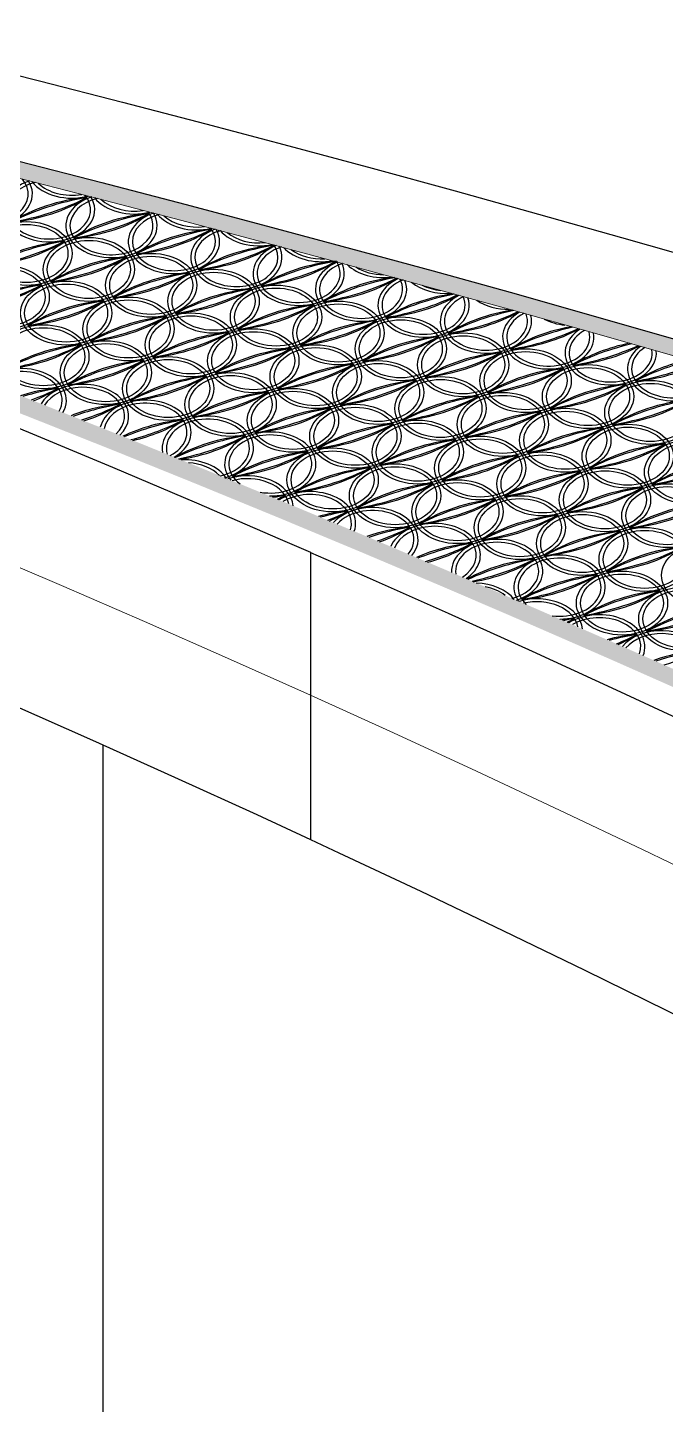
# Model space of a CAD drawing. Extents: x 1767995 to 4174245, y 542814 to 862564.
# Drawn here: x 4047925 to 4055610, y 592836 to 609427 of the extents above; entities that cross this region are included whole.
import ezdxf

# ---------------------------------------------------------------- set-up
doc = ezdxf.new("R2010")
doc.units = 0
doc.header["$LTSCALE"] = 3500
doc.layers.add('标注', color=3, linetype='Continuous', lineweight=18)
doc.layers.add('桥 构造粗实', color=1, linetype='Continuous', lineweight=30)

# ---------------------------------------------------------------- blocks, each defined once
blk = doc.blocks.new('2121212')
at = {"color": 8}
for centre, major_axis, start_param, end_param in [((-40199, 23437), (-550, 0), 5.158003, 9.854238), ((-40199, 23437), (-500, 0), 5.05385, 9.959074), ((-39448, 23245), (550, 0), 2.014124, 6.706825), ((-39448, 23245), (500, 0), 1.910644, 6.810305), ((-39174, 23771), (550, 0), 3.644459, 5.076489), ((-39174, 23771), (500, 0), 3.768553, 4.952395), ((-38696, 23054), (550, 0), 2.019911, 6.691701), ((-38762, 22217), (1697, 0), 1.707987, 2.30627), ((-38410, 21688), (-2505, 0), -1.335396, -0.933532), ((-40133, 24274), (-1697, 0), 1.707987, 2.30627), ((-40485, 24803), (2505, 0), -1.335396, -0.933532), ((-38696, 23054), (500, 0), 1.917759, 6.792908), ((-38422, 23580), (550, 0), 3.650796, 5.060431), ((-38422, 23580), (500, 0), 3.777539, 4.933074), ((-39721, 22719), (-550, 0), 3.141593, 9.424778), ((-38011, 22025), (-1697, 0), -1.433605, -0.835323), ((-37658, 21496), (2505, 0), 1.806196, 2.208061), ((-39381, 24082), (-1697, 0), 1.707987, 2.30627), ((-39733, 24611), (-2505, 0), 1.806196, 2.208061), ((-37944, 22862), (550, 0), 2.034963, 6.669779), ((-37944, 22862), (500, 0), 1.937297, 6.767288), ((-37670, 23388), (-550, 0), 6.809961, 8.177979), ((-37670, 23388), (-500, 0), 6.943057, 8.044649), ((-38969, 22527), (-550, 0), 3.141593, 9.424778), ((-37259, 21834), (-1697, 0), -1.433605, -0.835323), ((-36907, 21305), (2505, 0), 1.806196, 2.208061), ((-38629, 23891), (-1697, 0), 1.707987, 2.30627), ((-38982, 24419), (2505, 0), -1.335396, -0.933532), ((-37192, 22671), (-550, 0), 5.197965, 9.783002), ((-37192, 22671), (-500, 0), 5.105857, 9.875636), ((-36919, 23197), (550, 0), 3.694735, 5.003824), ((-36919, 23197), (500, 0), 3.838775, 4.861021), ((-39036, 21690), (1697, 0), 1.707987, 2.30627), ((-38684, 21162), (-2505, 0), -1.335396, -0.933532), ((-40406, 23748), (-1697, 0), 1.707987, 2.30627), ((-40759, 24276), (2505, 0), -1.335396, -0.933532), ((-38969, 22527), (-500, 0), 3.141593, 9.424778), ((-36507, 21642), (1697, 0), 1.707987, 2.30627), ((-36155, 21113), (-2505, 0), -1.335396, -0.933532), ((-37878, 23699), (1697, 0), -1.433605, -0.835323), ((-38230, 24228), (-2505, 0), 1.806196, 2.208061), ((-36441, 22479), (550, 0), 2.083679, 6.606385), ((-36441, 22479), (500, 0), 1.99791, 6.692155), ((-36167, 23005), (-550, 0), 6.8726, 8.100649), ((-36167, 23005), (-500, 0), 7.033468, 7.939782), ((-39995, 22193), (-550, 0), 3.141593, 9.424778), ((-38284, 21499), (-1697, 0), -1.433605, -0.835323), ((-37932, 20970), (-2505, 0), -1.335396, -0.933532), ((-39655, 23556), (-1697, 0), 1.707987, 2.30627), ((-40007, 24085), (2505, 0), -1.335396, -0.933532), ((-35755, 21450), (-1697, 0), -1.433605, -0.835323), ((-35403, 20922), (-2505, 0), -1.335396, -0.933532), ((-37126, 23508), (-1697, 0), 1.707987, 2.30627), ((-37478, 24036), (-2505, 0), 1.806196, 2.208061), ((-35689, 22288), (-550, 0), 5.25931, 9.705031), ((-35689, 22288), (-500, 0), 5.179734, 9.783941), ((-35415, 22814), (-550, 0), 6.920662, 8.042373), ((-37533, 21307), (1697, 0), 1.707987, 2.30627), ((-37180, 20779), (-2505, 0), -1.335396, -0.933532), ((-38903, 23364), (-1697, 0), 1.707987, 2.30627), ((-39255, 23893), (-2505, 0), 1.806196, 2.208061), ((-35004, 21259), (1697, 0), 1.740497, 2.30627), ((-34651, 20730), (-2505, 0), -1.316305, -0.933532), ((-36726, 23845), (2505, 0), -1.335396, -0.946639), ((-36374, 23316), (-1697, 0), 1.707987, 2.287947), ((-35415, 22814), (-500, 0), 7.109182, 7.853853), ((-34937, 22096), (-550, 0), 5.300174, 9.65715), ((-34937, 22096), (-500, 0), 5.228334, 9.728889), ((-39310, 21164), (1697, 0), 1.707987, 2.30627), ((-38957, 20635), (-2505, 0), -1.335396, -0.933532), ((-40680, 23221), (-1697, 0), 1.707987, 2.30627), ((-41032, 23750), (2505, 0), -1.335396, -0.933532), ((-39243, 22001), (-550, 0), 3.141593, 9.424778), ((-39243, 22001), (-500, 0), 3.141593, 9.424778), ((-36781, 21116), (1697, 0), 1.707987, 2.30627), ((-36429, 20587), (-2505, 0), -1.335396, -0.933532), ((-38151, 23173), (-1697, 0), 1.707987, 2.30627), ((-38503, 23702), (2505, 0), -1.335396, -0.933532), ((-36714, 21953), (-550, 0), 3.141593, 9.424778), ((-36714, 21953), (-500, 0), 3.141593, 9.424778), ((-34252, 21067), (1697, 0), 1.763301, 2.30627), ((-34663, 22622), (550, 0), 3.846744, 4.827343), ((-34663, 22622), (500, 0), 4.089933, 4.583403), ((-38558, 20973), (1697, 0), 1.707987, 2.30627), ((-38206, 20444), (-2505, 0), -1.335396, -0.933532), ((-39928, 23030), (-1697, 0), 1.707987, 2.30627), ((-40281, 23559), (2505, 0), -1.335396, -0.933532), ((-36029, 20924), (1697, 0), 1.707987, 2.30627), ((-35677, 20395), (-2505, 0), -1.335396, -0.933532), ((-37399, 22981), (-1697, 0), 1.707987, 2.30627), ((-37752, 23510), (2505, 0), -1.335396, -0.933532), ((-33900, 20539), (-2505, 0), -1.302549, -0.933532), ((-35975, 23653), (2505, 0), -1.335396, -0.95646), ((-35622, 23125), (-1697, 0), 1.707987, 2.274185), ((-34185, 21904), (-550, 0), 5.345409, 9.60474), ((-34185, 21904), (-500, 0), 5.281353, 9.669147), ((-33912, 22431), (550, 0), 3.938754, 4.730922), ((-37806, 20781), (-1697, 0), -1.433605, -0.835323), ((-37454, 20252), (-2505, 0), -1.335396, -0.933532), ((-39177, 22838), (-1697, 0), 1.707987, 2.30627), ((-39529, 23367), (-2505, 0), 1.806196, 2.208061), ((-35277, 20733), (-1697, 0), -1.433605, -0.835323), ((-34925, 20204), (-2505, 0), -1.335396, -0.933532), ((-36648, 22790), (1697, 0), -1.433605, -0.835323), ((-37000, 23319), (-2505, 0), 1.806196, 2.208061), ((-33500, 20876), (-1697, 0), -1.353811, -0.835323), ((-33148, 20347), (-2505, 0), -1.287487, -0.933532), ((-35223, 23462), (-2505, 0), 1.806196, 2.174033), ((-34871, 22933), (1697, 0), -1.433605, -0.882992), ((-33434, 21713), (550, 0), 2.253096, 6.406447), ((-33434, 21713), (500, 0), 2.196792, 6.462751), ((-33160, 22239), (-550, 0), 7.222326, 7.720402), ((-39517, 21475), (-550, 0), 3.141593, 9.424778), ((-37054, 20590), (-1697, 0), -1.433605, -0.835323), ((-36702, 20061), (2505, 0), 1.806196, 2.208061), ((-38425, 22647), (-1697, 0), 1.707987, 2.30627), ((-38777, 23176), (-2505, 0), 1.806196, 2.208061), ((-34459, 21378), (-550, 0), 3.141593, 9.424778), ((-32748, 20684), (-1697, 0), -1.32633, -0.835323), ((-32396, 20156), (2505, 0), 1.871259, 2.208061), ((-34471, 23270), (2505, 0), -1.335396, -0.980463), ((-34119, 22742), (-1697, 0), 1.707987, 2.240482), ((-32682, 21521), (-550, 0), 5.449659, 9.484877), ((-32682, 21521), (-500, 0), 5.40064, 9.533494), ((-38832, 20446), (1697, 0), 1.707987, 2.30627), ((-38479, 19918), (-2505, 0), -1.335396, -0.933532), ((-40202, 22504), (-1697, 0), 1.707987, 2.30627), ((-40554, 23032), (-2505, 0), 1.806196, 2.208061), ((-38765, 21283), (-550, 0), 3.141593, 9.424778), ((-38765, 21283), (-500, 0), 3.141593, 9.424778), ((-36303, 20398), (1697, 0), 1.707987, 2.30627), ((-35950, 19869), (-2505, 0), -1.335396, -0.933532), ((-37673, 22455), (-1697, 0), 1.707987, 2.30627), ((-38025, 22984), (2505, 0), -1.335396, -0.933532), ((-36236, 21235), (-550, 0), 3.141593, 9.424778), ((-36236, 21235), (-500, 0), 3.141593, 9.424778), ((-34526, 20541), (1697, 0), 1.707987, 2.30627), ((-34173, 20012), (-2505, 0), -1.335396, -0.933532), ((-35896, 22598), (-1697, 0), 1.707987, 2.30627), ((-36248, 23127), (-2505, 0), 1.806196, 2.208061), ((-33707, 21187), (-550, 0), 3.141593, 9.424778), ((-31997, 20493), (1697, 0), 1.843974, 2.30627), ((-31644, 19964), (-2505, 0), -1.25202, -0.933532), ((-33719, 23079), (2505, 0), -1.335396, -0.994872), ((-33367, 22550), (-1697, 0), 1.707987, 2.220165), ((-31930, 21330), (550, 0), 2.367566, 6.276544), ((-31930, 21330), (500, 0), 2.326532, 6.317541), ((-38080, 20255), (1697, 0), 1.707987, 2.30627), ((-37728, 19726), (-2505, 0), -1.335396, -0.933532), ((-39450, 22312), (-1697, 0), 1.707987, 2.30627), ((-39802, 22841), (2505, 0), -1.335396, -0.933532), ((-33774, 20350), (1697, 0), 1.707987, 2.30627), ((-33422, 19821), (-2505, 0), -1.335396, -0.933532), ((-35144, 22407), (-1697, 0), 1.707987, 2.30627), ((-35496, 22936), (2505, 0), -1.335396, -0.933532), ((-33707, 21187), (-500, 0), 3.141593, 9.424778), ((-31245, 20301), (1697, 0), 1.873732, 2.30627), ((-30893, 19772), (-2505, 0), -1.232728, -0.933532), ((-39790, 20949), (-550, 0), 9.03785, 11.929281), ((-39790, 20949), (-500, 0), 9.050898, 11.916446), ((-37328, 20063), (1697, 0), 1.707987, 2.30627), ((-36976, 19535), (-2505, 0), -1.335396, -0.933532), ((-38698, 22120), (-1697, 0), 1.707987, 2.30627), ((-39051, 22649), (2505, 0), -1.335396, -0.933532), ((-35551, 20206), (1697, 0), 1.707987, 2.30627), ((-35199, 19678), (-2505, 0), -1.335396, -0.933532), ((-36921, 22264), (1697, 0), -1.433605, -0.835323), ((-37274, 22792), (-2505, 0), 1.806196, 2.208061), ((-34733, 20852), (-550, 0), 3.141593, 9.424778), ((-33022, 20158), (1697, 0), 1.707987, 2.30627), ((-32670, 19629), (-2505, 0), -1.335396, -0.933532), ((-34392, 22215), (1697, 0), -1.433605, -0.835323), ((-34745, 22744), (-2505, 0), 1.806196, 2.208061), ((-32968, 22887), (-2505, 0), 1.806196, 2.130983), ((-32615, 22358), (1697, 0), -1.433605, -0.943683), ((-39105, 19920), (-1697, 0), -1.433605, -1.153402), ((-38753, 19391), (-2505, 0), -1.335396, -1.15453), ((-40828, 22506), (-2505, 0), 2.055258, 2.208061), ((-40476, 21977), (1697, 0), -1.053841, -0.835323), ((-39039, 20757), (-550, 0), 8.794466, 12.16327), ((-39039, 20757), (500, 0), 5.641742, 9.033081), ((-34799, 20015), (-1697, 0), -1.433605, -0.835323), ((-34447, 19486), (-2505, 0), -1.335396, -0.933532), ((-36170, 22072), (-1697, 0), 1.707987, 2.30627), ((-36522, 22601), (-2505, 0), 1.806196, 2.208061), ((-34733, 20852), (-500, 0), 3.141593, 9.424778), ((-32270, 19967), (1697, 0), 1.707987, 2.30627), ((-31918, 19438), (-2505, 0), -1.335396, -0.933532), ((-33641, 22024), (-1697, 0), 1.707987, 2.30627), ((-33993, 22553), (2505, 0), -1.335396, -0.933532), ((-32204, 20804), (-550, 0), 3.141593, 9.424778), ((-32204, 20804), (-500, 0), 3.141593, 9.424778), ((-38353, 19729), (1697, 0), 1.707987, 2.081811), ((-38001, 19200), (-2505, 0), -1.335396, -1.090345), ((-40076, 22315), (2505, 0), -1.150756, -0.933532), ((-39724, 21786), (1697, 0), -1.147996, -0.835323), ((-38287, 20566), (-550, 0), 8.533974, 12.413496), ((-38287, 20566), (-500, 0), 8.495203, 12.451849), ((-36576, 19872), (-1697, 0), -1.433605, -0.835323), ((-36224, 19343), (-2505, 0), -1.335396, -0.933532), ((-37947, 21929), (-1697, 0), 1.707987, 2.30627), ((-38299, 22458), (-2505, 0), 1.806196, 2.208061), ((-34047, 19823), (1697, 0), 1.707987, 2.30627), ((-33695, 19295), (-2505, 0), -1.335396, -0.933532), ((-35418, 21881), (-1697, 0), 1.707987, 2.30627), ((-35770, 22409), (2505, 0), -1.335396, -0.933532), ((-33981, 20660), (-550, 0), 3.141593, 9.424778), ((-33981, 20660), (-500, 0), 3.141593, 9.424778), ((-31519, 19775), (1697, 0), 1.707987, 2.30627), ((-31166, 19246), (-2505, 0), -1.335396, -0.933532), ((-32889, 21832), (-1697, 0), 1.707987, 2.30627), ((-33241, 22361), (2505, 0), -1.335396, -0.933532), ((-37535, 20374), (550, 0), 5.0964, 9.559267), ((-37535, 20374), (500, 0), 5.016856, 9.639109), ((-35825, 19680), (-1697, 0), -1.433605, -0.835323), ((-35472, 19151), (-2505, 0), -1.335396, -0.933532), ((-37195, 21737), (-1697, 0), 1.707987, 2.30627), ((-37547, 22266), (2505, 0), -1.335396, -0.933532), ((-35758, 20517), (-550, 0), 3.141593, 9.424778), ((-35758, 20517), (-500, 0), 3.141593, 9.424778), ((-33296, 19632), (1697, 0), 1.707987, 2.30627), ((-32943, 19103), (-2505, 0), -1.335396, -0.933532), ((-34666, 21689), (-1697, 0), 1.707987, 2.30627), ((-35018, 22218), (2505, 0), -1.335396, -0.933532), ((-37602, 19537), (1697, 0), 1.707987, 2.171618), ((-37249, 19008), (-2505, 0), -1.335396, -1.027908), ((-39324, 22123), (-2505, 0), 1.922365, 2.208061), ((-38972, 21594), (-1697, 0), 1.891164, 2.30627), ((-36783, 20183), (-550, 0), 7.833812, 13.096432), ((-35073, 19489), (1697, 0), 1.707987, 2.30627), ((-34720, 18960), (-2505, 0), -1.335396, -0.933532), ((-36443, 21546), (1697, 0), -1.433605, -0.835323), ((-36795, 22075), (-2505, 0), 1.806196, 2.208061), ((-32544, 19440), (-1697, 0), -1.433605, -0.835323), ((-32192, 18912), (-2505, 0), -1.335396, -0.933532), ((-33914, 21498), (1697, 0), -1.433605, -0.835323), ((-34267, 22026), (-2505, 0), 1.806196, 2.208061), ((-36850, 19346), (-1697, 0), -1.433605, -0.881005), ((-36498, 18817), (2505, 0), 1.806196, 2.175971), ((-38573, 21932), (-2505, 0), 1.847759, 2.208061), ((-38220, 21403), (-1697, 0), 1.775419, 2.30627), ((-36783, 20183), (-500, 0), 7.607798, 13.322446), ((-34321, 19297), (-1697, 0), -1.433605, -0.835323), ((-33969, 18768), (-2505, 0), -1.335396, -0.933532), ((-35691, 21354), (-1697, 0), 1.707987, 2.30627), ((-36044, 21883), (-2505, 0), 1.806196, 2.208061), ((-34254, 20134), (-550, 0), 3.141593, 9.424778), ((-34254, 20134), (-500, 0), 3.141593, 9.424778), ((-31792, 19249), (1697, 0), 1.707987, 2.30627), ((-31440, 18720), (-2505, 0), -1.335396, -0.933532), ((-33162, 21306), (-1697, 0), 1.707987, 2.30627), ((-33515, 21835), (2505, 0), -1.335396, -0.933532), ((-31726, 20086), (-550, 0), 3.141593, 9.424778), ((-31726, 20086), (-500, 0), 3.141593, 9.424778), ((-37809, 19848), (-550, 0), 3.573368, 4.796653), ((-36098, 19154), (1697, 0), 1.707987, 2.30627), ((-35746, 18625), (-2505, 0), -1.335396, -0.933532), ((-37469, 21211), (-1697, 0), 1.707987, 2.30627), ((-37821, 21740), (2505, 0), -1.335396, -0.933532), ((-36032, 19991), (-550, 0), 3.141593, 9.424778), ((-36032, 19991), (-500, 0), 3.141593, 9.424778), ((-33569, 19106), (1697, 0), 1.707987, 2.30627), ((-33217, 18577), (-2505, 0), -1.335396, -0.933532), ((-34940, 21163), (-1697, 0), 1.707987, 2.30627), ((-35292, 21692), (2505, 0), -1.335396, -0.933532), ((-33503, 19943), (-550, 0), 3.141593, 9.424778), ((-33503, 19943), (-500, 0), 3.141593, 9.424778), ((-37809, 19848), (-500, 0), 3.736711, 4.632956), ((-35346, 18963), (1697, 0), 1.707987, 2.30627), ((-34994, 18434), (-2505, 0), -1.335396, -0.933532), ((-36717, 21020), (-1697, 0), 1.707987, 2.30627), ((-37069, 21548), (2505, 0), -1.335396, -0.933532), ((-35280, 19800), (-550, 0), 3.141593, 9.424778), ((-35280, 19800), (-500, 0), 3.141593, 9.424778), ((-32817, 18914), (1697, 0), 1.707987, 2.30627), ((-32465, 18385), (-2505, 0), -1.335396, -0.933532), ((-34188, 20971), (-1697, 0), 1.707987, 2.30627), ((-34540, 21500), (2505, 0), -1.335396, -0.933532), ((-32751, 19751), (-550, 0), 3.141593, 9.424778), ((-32751, 19751), (-500, 0), 3.141593, 9.424778), ((-31040, 19057), (1697, 0), 1.707987, 2.30627), ((-30688, 18529), (-2505, 0), -1.335396, -0.933532), ((-32411, 21114), (-1697, 0), 1.707987, 2.30627), ((-32763, 21643), (2505, 0), -1.335396, -0.933532), ((-37057, 19656), (550, 0), 0.059817, 2.019074), ((-37057, 19656), (500, 0), 0.129517, 1.950169), ((-34595, 18771), (1697, 0), 1.707987, 2.30627), ((-34242, 18242), (-2505, 0), -1.335396, -0.933532), ((-35965, 20828), (-1697, 0), 1.707987, 2.30627), ((-36317, 21357), (-2505, 0), 1.806196, 2.208061), ((-36372, 18628), (-1697, 0), -1.433605, -1.339511), ((-36019, 18099), (2505, 0), 1.806196, 1.864682), ((-38094, 21214), (-2505, 0), 2.162211, 2.208061), ((-37742, 20685), (-1697, 0), 2.240927, 2.30627), ((-36305, 19465), (550, 0), 6.04018, 8.594152), ((-36305, 19465), (500, 0), 6.070636, 8.563045), ((-33843, 18579), (-1697, 0), -1.433605, -0.835323), ((-33491, 18051), (-2505, 0), -1.335396, -0.933532), ((-35213, 20637), (1697, 0), -1.433605, -0.835323), ((-35566, 21165), (-2505, 0), 1.806196, 2.208061), ((-33776, 19416), (-550, 0), 3.141593, 9.424778), ((-33776, 19416), (-500, 0), 3.141593, 9.424778), ((-32066, 18723), (-1697, 0), -1.433605, -0.835323), ((-31713, 18194), (-2505, 0), -1.335396, -0.933532), ((-33436, 20780), (1697, 0), -1.433605, -0.835323), ((-33788, 21309), (-2505, 0), 1.806196, 2.208061), ((-35620, 18436), (-1697, 0), -1.433605, -1.220607), ((-35268, 17907), (-2505, 0), -1.335396, -1.199267), ((-37343, 21022), (-2505, 0), 2.095293, 2.208061), ((-36990, 20493), (-1697, 0), 2.145021, 2.30627), ((-35553, 19273), (550, 0), 5.756073, 8.869588), ((-35553, 19273), (500, 0), 5.757773, 8.8678), ((-33025, 19225), (-550, 0), 3.141593, 9.424778), ((-31314, 18531), (-1697, 0), -1.433605, -0.835323), ((-30962, 18002), (2505, 0), 1.806196, 2.208061), ((-32684, 20588), (-1697, 0), 1.707987, 2.30627), ((-33037, 21117), (2505, 0), -1.335396, -0.933532), ((-34868, 18245), (1697, 0), 1.707987, 2.030139), ((-34516, 17716), (-2505, 0), -1.335396, -1.125501), ((-36591, 20831), (2505, 0), -1.116597, -0.933532), ((-36239, 20302), (-1697, 0), 2.043093, 2.30627), ((-34802, 19082), (-550, 0), 8.609809, 12.290369), ((-34802, 19082), (-500, 0), 8.582662, 12.31795), ((-33091, 18388), (1697, 0), 1.707987, 2.30627), ((-32739, 17859), (-2505, 0), -1.335396, -0.933532), ((-34461, 20445), (-1697, 0), 1.707987, 2.30627), ((-34814, 20974), (2505, 0), -1.335396, -0.933532), ((-33025, 19225), (-500, 0), 3.141593, 9.424778), ((-32273, 19033), (-550, 0), 3.141593, 9.424778), ((-34050, 18890), (550, 0), 5.146877, 9.459377), ((-34050, 18890), (500, 0), 5.078999, 9.527255), ((-32339, 18196), (1697, 0), 1.707987, 2.30627), ((-31987, 17668), (-2505, 0), -1.335396, -0.933532), ((-33710, 20254), (-1697, 0), 1.707987, 2.30627), ((-34062, 20782), (2505, 0), -1.335396, -0.933532), ((-34116, 18053), (1697, 0), 1.707987, 2.135126), ((-33764, 17524), (-2505, 0), -1.335396, -1.053102), ((-35839, 20639), (-2505, 0), 1.949456, 2.208061), ((-35487, 20110), (1697, 0), -1.210063, -0.835323), ((-33298, 18699), (-550, 0), 7.860611, 13.020402), ((-33298, 18699), (-500, 0), 7.674087, 13.205897), ((-31588, 18005), (1697, 0), 1.707987, 2.30627), ((-31235, 17476), (-2505, 0), -1.335396, -0.933532), ((-32958, 20062), (1697, 0), -1.433605, -0.835323), ((-33310, 20591), (-2505, 0), 1.806196, 2.208061), ((-31521, 18842), (-550, 0), 3.141593, 9.424778), ((-33365, 17862), (-1697, 0), -1.433605, -0.905693), ((-33012, 17333), (-2505, 0), -1.335396, -0.982801), ((-35087, 20448), (-2505, 0), 1.868232, 2.208061), ((-34735, 19919), (-1697, 0), 1.807332, 2.30627), ((-34324, 18364), (-550, 0), 3.650941, 4.672128), ((-32613, 17670), (1697, 0), 1.707987, 2.30627), ((-32261, 17141), (-2505, 0), -1.335396, -0.933532), ((-33983, 19727), (-1697, 0), 1.707987, 2.30627), ((-34336, 20256), (2505, 0), -1.335396, -0.933532), ((-32546, 18507), (-550, 0), 3.141593, 9.424778), ((-32546, 18507), (-500, 0), 3.141593, 9.424778), ((-34324, 18364), (-500, 0), 3.876671, 4.446398), ((-31861, 17479), (1697, 0), 1.707987, 2.30627), ((-31509, 16950), (-2505, 0), -1.335396, -0.933532), ((-33232, 19536), (-1697, 0), 1.707987, 2.30627), ((-33584, 20065), (2505, 0), -1.335396, -0.933532), ((-33572, 18173), (550, 0), 0.058756, 1.970865), ((-33572, 18173), (500, 0), 0.131529, 1.897508), ((-31109, 17287), (-1697, 0), -1.433605, -0.835323), ((-30757, 16758), (-2505, 0), -1.335396, -0.933532), ((-32480, 19344), (1697, 0), -1.433605, -0.835323), ((-32832, 19873), (-2505, 0), 1.806196, 2.208061), ((-32887, 17144), (1697, 0), 1.707987, 1.796539), ((-32534, 16615), (-2505, 0), -1.335396, -1.280188), ((-34609, 19730), (-2505, 0), 2.164255, 2.208061), ((-34257, 19201), (-1697, 0), 2.243669, 2.30627), ((-32820, 17981), (-550, 0), 9.1432, 11.728187), ((-32820, 17981), (-500, 0), 9.172365, 11.699237), ((-32135, 16952), (1697, 0), 1.707987, 1.926716), ((-31783, 16424), (-2505, 0), -1.335396, -1.195155), ((-33857, 19538), (2505, 0), -1.050991, -0.933532), ((-33505, 19010), (-1697, 0), 2.137899, 2.30627), ((-32068, 17789), (-550, 0), 8.828968, 12.033828), ((-32068, 17789), (-500, 0), 8.825804, 12.036993), ((-31383, 16761), (1697, 0), 1.707987, 2.047286), ((-31031, 16232), (-2505, 0), -1.335396, -1.113451), ((-33106, 19347), (2505, 0), -1.129816, -0.933532)]:
    blk.add_ellipse(centre, major_axis=major_axis, ratio=0.7, start_param=start_param, end_param=end_param, dxfattribs=at)
for centre, major_axis in [((-39721, 22719), (500, 0)), ((-39995, 22193), (500, 0)), ((-38218, 22336), (550, 0)), ((-38218, 22336), (500, 0)), ((-37466, 22144), (550, 0)), ((-37466, 22144), (500, 0)), ((-38491, 21810), (550, 0)), ((-38491, 21810), (500, 0)), ((-35962, 21761), (550, 0)), ((-35962, 21761), (500, 0)), ((-37740, 21618), (550, 0)), ((-37740, 21618), (500, 0)), ((-35211, 21570), (550, 0)), ((-35211, 21570), (500, 0)), ((-39517, 21475), (500, 0)), ((-36988, 21427), (550, 0)), ((-36988, 21427), (500, 0)), ((-34459, 21378), (500, 0)), ((-38013, 21092), (550, 0)), ((-38013, 21092), (500, 0)), ((-35484, 21044), (550, 0)), ((-35484, 21044), (500, 0)), ((-37261, 20900), (550, 0)), ((-37261, 20900), (500, 0)), ((-32955, 20995), (550, 0)), ((-32955, 20995), (500, 0)), ((-36510, 20709), (550, 0)), ((-36510, 20709), (500, 0)), ((-33229, 20469), (550, 0)), ((-33229, 20469), (500, 0)), ((-35006, 20326), (550, 0)), ((-35006, 20326), (500, 0)), ((-32477, 20277), (550, 0)), ((-32477, 20277), (500, 0)), ((-34528, 19608), (550, 0)), ((-34528, 19608), (500, 0)), ((-31999, 19560), (550, 0)), ((-31999, 19560), (500, 0)), ((-32273, 19033), (500, 0)), ((-31795, 18316), (550, 0)), ((-31795, 18316), (500, 0))]:
    blk.add_ellipse(centre, major_axis=major_axis, ratio=0.7, dxfattribs=at)

msp = doc.modelspace()

# ---------------------------------------------------------------- hatches: boundary and pattern name
h = msp.add_hatch(color=8)
h.paths.add_polyline_path([(4084757, 595589.6), (4083758.6, 595994.1), (4082760.3, 596394.4), (4081761.9, 596790.6), (4080763.6, 597182.7), (4079765.3, 597570.7), (4078766.9, 597954.6), (4077768.6, 598334.4), (4076770.3, 598710.1), (4075772, 599081.6), (4074773.7, 599449.1), (4073775.4, 599812.4), (4072777.1, 600171.7), (4071778.8, 600526.8), (4070780.6, 600877.8), (4069782.3, 601224.7), (4068784, 601567.5), (4067785.8, 601906.2), (4066787.5, 602240.8), (4065789.3, 602571.3), (4064791.1, 602897.7), (4063792.8, 603220), (4062794.6, 603538.1), (4061796.4, 603852.2), (4060798.2, 604162.1), (4059800, 604468), (4058801.8, 604769.7), (4057803.6, 605067.3), (4056805.4, 605360.9), (4055807.2, 605650.3), (4054809.1, 605935.6), (4053810.9, 606216.8), (4052812.7, 606493.9), (4051814.6, 606766.8), (4050816.4, 607035.7), (4049818.3, 607300.5), (4048820.1, 607561.2), (4047822, 607817.7), (4046823.9, 608070.2), (4045825.8, 608318.5), (4044827.6, 608562.8), (4043829.5, 608802.9), (4042831.4, 609038.9), (4041833.3, 609270.9), (4040835.2, 609498.7), (4039837.2, 609722.4), (4038839.1, 609942), (4037841, 610157.5), (4036842.9, 610368.9), (4035844.8, 610576.2), (4034846.8, 610779.3), (4033848.7, 610978.4), (4032850.7, 611173.4), (4031852.6, 611364.3), (4030854.6, 611551), (4029856.5, 611733.7), (4028858.5, 611912.2), (4028815.8, 611919.7, 0.9565873), (4028643.4, 611139.3), (4028945.6, 611058.3), (4029945.6, 610783.9), (4030945.6, 610503), (4031945.6, 610215.6), (4032945.6, 609921.7), (4033945.6, 609621.4), (4034945.6, 609314.5), (4035945.6, 609001.2), (4036945.6, 608681.3), (4037945.6, 608355), (4038945.6, 608022.2), (4039945.6, 607682.9), (4040945.6, 607337.2), (4041945.6, 606984.9), (4042945.6, 606626.2), (4043945.6, 606261), (4044945.6, 605889.3), (4045945.6, 605511.1), (4046945.6, 605126.4), (4047945.6, 604735.3), (4048945.6, 604337.7), (4049945.6, 603933.6), (4050945.6, 603523), (4051945.6, 603106), (4052945.6, 602682.5), (4053945.6, 602252.5), (4054945.6, 601816), (4055945.6, 601373.1), (4056945.6, 600923.6), (4057945.6, 600467.7), (4058945.6, 600005.4), (4059945.6, 599536.5), (4060945.6, 599061.2), (4061945.6, 598579.4), (4062945.6, 598091.2), (4063945.6, 597596.4), (4064945.6, 597095.2), (4065945.6, 596587.6), (4066945.6, 596073.4), (4067945.6, 595552.8), (4068945.6, 595025.7), (4069945.6, 594492.2), (4070945.6, 593952.1), (4071945.6, 593405.6), (4072945.6, 592852.7), (4073945.6, 592293.2), (4074945.6, 591727.4), (4075945.6, 591155), (4076945.6, 590576.2), (4077945.6, 589990.9), (4078945.6, 589399.1), (4079945.6, 588800.9), (4080945.6, 588196.2), (4081945.6, 587585), (4082945.6, 586967.4), (4083945.6, 586343.3), (4084945.6, 585712.7), (4085235, 585528.3), (4106012.6, 585163, 0.7232141), (4106263.2, 585880.3), (4105724.3, 586147.3), (4104725.8, 586638.1), (4103727.3, 587124.7), (4102728.8, 587607.2), (4101730.3, 588085.6), (4100731.8, 588559.9), (4099733.3, 589030.1), (4098734.8, 589496.1), (4097736.4, 589958.1), (4096737.9, 590416), (4095739.5, 590869.7), (4094741, 591319.3), (4093742.6, 591764.8), (4092744.2, 592206.3), (4091745.7, 592643.6), (4090747.3, 593076.8), (4089748.9, 593505.8), (4088750.5, 593930.8), (4087752.1, 594351.7), (4086753.8, 594768.4), (4085755.4, 595181.1)])
h.paths.add_polyline_path([(4084681.6, 595404.4), (4085679.3, 594996.1), (4086677, 594583.7), (4087674.8, 594167.3), (4088672.5, 593746.7), (4089670.3, 593322), (4090668, 592893.1), (4091665.8, 592460.2), (4092663.6, 592023.2), (4093661.4, 591582.1), (4094659.2, 591136.8), (4095657, 590687.5), (4096654.9, 590234), (4097652.7, 589776.4), (4098650.5, 589314.8), (4099648.4, 588849), (4100646.3, 588379.1), (4101644.1, 587905.1), (4102642, 587427), (4103639.9, 586944.8), (4104637.8, 586458.4), (4105635.8, 585968), (4106153.8, 585711.3, -0.692809), (4106016.1, 585363), (4085294.9, 585727.3), (4085052.6, 585881.7), (4084051.8, 586512.7), (4083051, 587137.3), (4082050.2, 587755.4), (4081049.4, 588367.1), (4080048.6, 588972.3), (4079047.8, 589571), (4078047, 590163.2), (4077046.2, 590749), (4076045.3, 591328.3), (4075044.5, 591901.2), (4074043.6, 592467.6), (4073042.8, 593027.5), (4072041.9, 593580.9), (4071041, 594127.9), (4070040.1, 594668.4), (4069039.3, 595202.4), (4068038.4, 595730), (4067037.5, 596251), (4066036.5, 596765.7), (4065035.6, 597273.8), (4064034.7, 597775.5), (4063033.8, 598270.7), (4062032.8, 598759.4), (4061031.9, 599241.6), (4060030.9, 599717.4), (4059030, 600186.7), (4058029, 600649.5), (4057028, 601105.8), (4056027, 601555.7), (4055026.1, 601999.1), (4054025.1, 602436), (4053024.1, 602866.4), (4052023, 603290.4), (4051022, 603707.8), (4050021, 604118.8), (4049020, 604523.3), (4048018.9, 604921.4), (4047017.9, 605312.9), (4046016.8, 605698), (4045015.8, 606076.5), (4044014.7, 606448.6), (4043013.6, 606814.2), (4042012.5, 607173.4), (4041011.5, 607526), (4040010.4, 607872.1), (4039009.3, 608211.8), (4038008.2, 608545), (4037007, 608871.6), (4036005.9, 609191.8), (4035004.8, 609505.5), (4034003.7, 609812.7), (4033002.5, 610113.4), (4032001.4, 610407.7), (4031000.2, 610695.4), (4029999.1, 610976.6), (4028997.9, 611251.4), (4028695.1, 611332.5, -0.9565873), (4028781.3, 611722.7), (4028823.7, 611715.3), (4029820.9, 611536.9), (4030818.2, 611354.4), (4031815.4, 611167.7), (4032812.7, 610977), (4033810, 610782.2), (4034807.3, 610583.3), (4035804.6, 610380.3), (4036801.9, 610173.1), (4037799.2, 609961.9), (4038796.5, 609746.6), (4039793.8, 609527.1), (4040791.1, 609303.6), (4041788.4, 609076), (4042785.8, 608844.2), (4043783.1, 608608.4), (4044780.5, 608368.4), (4045777.9, 608124.4), (4046775.2, 607876.2), (4047772.6, 607623.9), (4048770, 607367.6), (4049767.4, 607107.1), (4050764.8, 606842.5), (4051762.2, 606573.8), (4052759.6, 606301), (4053757, 606024.2), (4054754.5, 605743.2), (4055751.9, 605458.1), (4056749.3, 605168.9), (4057746.8, 604875.6), (4058744.3, 604578.2), (4059741.7, 604276.6), (4060739.2, 603971), (4061736.7, 603661.3), (4062734.2, 603347.5), (4063731.7, 603029.5), (4064729.3, 602707.5), (4065726.8, 602381.3), (4066724.3, 602051.1), (4067721.9, 601716.7), (4068719.4, 601378.3), (4069717, 601035.7), (4070714.6, 600689), (4071712.1, 600338.2), (4072709.7, 599983.4), (4073707.3, 599624.4), (4074704.9, 599261.3), (4075702.6, 598894.1), (4076700.2, 598522.7), (4077697.8, 598147.3), (4078695.5, 597767.8), (4079693.1, 597384.2), (4080690.8, 596996.4), (4081688.5, 596604.6), (4082686.2, 596208.6), (4083683.9, 595808.6)], flags=16)

# ---------------------------------------------------------------- linework, layer by layer
at = {"layer": '标注', "color": 8, "ltscale": 550}
for points in [[(4047334, 603131.2), (4048334, 602704.3), (4049334, 602270.6), (4050334, 601830), (4051334, 601382.6), (4051334, 601382.6)], [(4051334, 601381.6), (4052334, 600927.4), (4053334, 600466.3), (4054334, 599998.4), (4055334, 599523.7), (4056334, 599042.1), (4057334, 598553.8), (4058334, 598058.5), (4059334, 597556.5), (4060334, 597047.6), (4061334, 596531.9), (4062334, 596009.4), (4063334, 595480), (4064334, 594943.8), (4065334, 594400.8), (4066334, 593851), (4067334, 593294.3), (4068334, 592730.8), (4069334, 592160.4), (4070334, 591583.2), (4071334, 590999.2)]]:
    msp.add_lwpolyline(points, dxfattribs=at)
at = {"layer": '桥 构造粗实'}
for p, q in [((4051334, 603104.6), (4051334, 599643.7)), ((4051334, 603103.6), (4051334, 599642.7)), ((4048834, 600784.9), (4048834, 584516.2))]:
    msp.add_line(p, q, dxfattribs=at)
for points in [[(4047067.2, 609040.1), (4048069.1, 608786.7), (4049071, 608529.2), (4050072.8, 608267.6), (4051074.7, 608001.8), (4052076.5, 607731.9), (4053078.4, 607457.9), (4054080.2, 607179.8), (4055082, 606897.6), (4056083.9, 606611.2)], [(4047822, 607817.7), (4048820.1, 607561.2), (4049818.3, 607300.5), (4050816.4, 607035.7), (4051814.6, 606766.8), (4052812.7, 606493.9), (4053810.9, 606216.8), (4054809.1, 605935.6), (4055807.2, 605650.3)], [(4046923.9, 604967), (4047935.5, 604551.6), (4048947.2, 604129.2), (4049958.8, 603699.9), (4050970.6, 603263.8), (4051334, 603104.6)], [(4051334, 603103.6), (4051982.3, 602819.7), (4052994.1, 602369.7), (4054005.9, 601912.9), (4055017.7, 601449.1), (4056029.6, 600978.5), (4057041.4, 600500.9), (4058053.3, 600016.4), (4059065.2, 599525.1), (4060077.2, 599026.9), (4061089.1, 598521.7), (4062101.1, 598009.7), (4063113.1, 597490.8), (4064125.1, 596964.9), (4065137.1, 596432.2), (4066149.2, 595892.6), (4067161.2, 595346.1), (4068173.3, 594792.7), (4069185.4, 594232.5), (4070197.4, 593665.3), (4071209.5, 593091.2)], [(4047720.8, 601279.4), (4048709.1, 600841.2), (4049697.4, 600396.2), (4050685.7, 599944.5), (4051334, 599643.7)], [(4051334, 599642.7), (4051673.9, 599485), (4052662.1, 599019.7), (4053650.3, 598547.7), (4054638.4, 598068.9), (4055626.5, 597583.4), (4056614.6, 597091.1), (4057602.7, 596592), (4058590.8, 596086.2), (4059578.8, 595573.6), (4060566.9, 595054.2), (4061554.9, 594528), (4062542.9, 593995.1), (4063530.8, 593455.5), (4064518.8, 592909), (4065506.8, 592355.8), (4066494.7, 591795.8), (4067482.6, 591229.1), (4068470.5, 590655.5), (4069458.4, 590075.2), (4070446.3, 589488.2), (4071434.2, 588894.3)]]:
    msp.add_lwpolyline(points, dxfattribs=at)
at = {"layer": '桥 构造粗实', "color": 252, "lineweight": 15}
msp.add_lwpolyline([(4047772.6, 607623.9), (4048770, 607367.6), (4049767.4, 607107.1), (4050764.8, 606842.5), (4051762.2, 606573.8), (4052759.6, 606301), (4053757, 606024.2), (4054754.5, 605743.2), (4055751.9, 605458.1)], dxfattribs=at)

# ---------------------------------------------------------------- block references
msp.add_blockref('2121212', (4087632.7, 583985.6))

doc.saveas('drawing.dxf')
